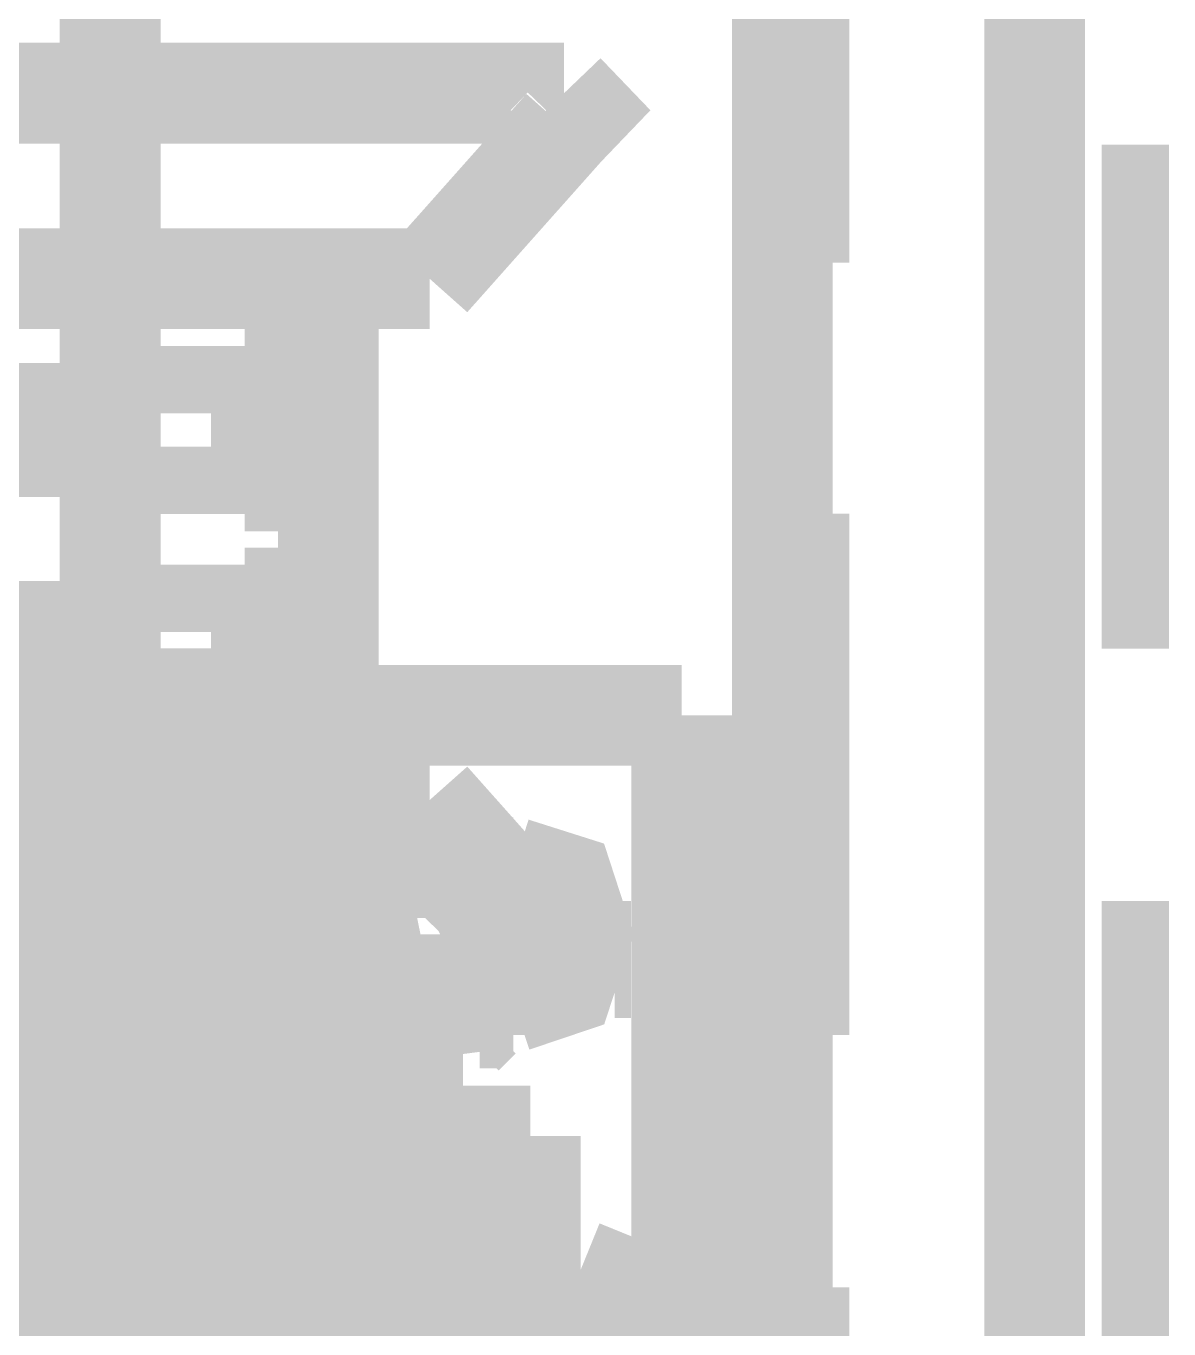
# Model space of a CAD drawing. Extents: x 0.1 to 11.6, y 0.3 to 16.2.
# Drawn here: x 8.3483 to 8.4617, y 12.6359 to 12.765 of the extents above; entities that cross this region are included whole.
import ezdxf

# ---------------------------------------------------------------- set-up
doc = ezdxf.new("R2010")
doc.units = 0
doc.header["$MEASUREMENT"] = 0

msp = doc.modelspace()

# ---------------------------------------------------------------- linework, layer by layer
at = {"color": 0}
for points, const_width in [([(8.42333, 12.0667), (8.42333, 12.8517)], 0.01), ([(8.44835, 12.8517), (8.44835, 12.0667)], 0.01), ([(8.35667, 12.695), (8.35667, 12.8333)], 0.01), ([(8.42665, 12.7917), (8.42665, 12.7416)], 0.00667), ([(8.33333, 12.7584), (8.40169, 12.7584)], 0.01), ([(8.35667, 12.7584), (8.35667, 12.6417)], 0.01), ([(8.40169, 12.755), (8.40332, 12.7567), (8.40169, 12.7584)], 0.01), ([(8.35667, 12.7283), (8.35667, 12.7584)], 0.00667), ([(8.35667, 12.73), (8.35667, 12.7584)], 0.00667), ([(8.38835, 12.74), (8.40169, 12.755)], 0.01), ([(8.45833, 12.7033), (8.45833, 12.7533)], 0.00667), ([(8.38835, 12.74), (8.28168, 12.74)], 0.01), ([(8.37999, 12.74), (8.37831, 12.7383)], 0.01), ([(8.37831, 12.7317), (8.37831, 12.7383)], 0.01), ([(8.37831, 12.7183), (8.37831, 12.72), (8.37831, 12.7217), (8.37831, 12.7233), (8.37831, 12.725), (8.37831, 12.7267), (8.37831, 12.7283), (8.37831, 12.73), (8.37831, 12.7317)], 0.01), ([(8.37001, 12.73), (8.37001, 12.7317)], 0.00667), ([(8.37001, 12.7317), (8.37169, 12.7317)], 0.00667), ([(8.37001, 12.7317), (8.37169, 12.7317)], 0.00667), ([(8.37001, 12.7317), (8.37001, 12.73)], 0.00667), ([(8.37831, 12.7317), (8.37001, 12.7317)], 0.00667), ([(8.35667, 12.7283), (8.35667, 12.73)], 0.00667), ([(8.35667, 12.73), (8.35835, 12.73)], 0.00667), ([(8.35667, 12.73), (8.35667, 12.7283)], 0.00667), ([(8.37001, 12.73), (8.35667, 12.73)], 0.00667), ([(8.37001, 12.7283), (8.37001, 12.73)], 0.00667), ([(8.37001, 12.73), (8.37169, 12.73)], 0.00667), ([(8.37001, 12.73), (8.37169, 12.73)], 0.00667), ([(8.37001, 12.73), (8.37001, 12.7283)], 0.00667), ([(8.37001, 12.7283), (8.37001, 12.73)], 0.00667), ([(8.37001, 12.73), (8.37169, 12.73)], 0.00667), ([(8.37001, 12.73), (8.37001, 12.7283)], 0.00667), ([(8.35667, 12.7283), (8.33501, 12.7283)], 0.00667), ([(8.35667, 12.7217), (8.35667, 12.7233), (8.35667, 12.725), (8.35667, 12.7267), (8.35667, 12.7283)], 0.00667), ([(8.35667, 12.7283), (8.35667, 12.7267), (8.35667, 12.725), (8.35667, 12.7233), (8.35667, 12.7217)], 0.00667), ([(8.35667, 12.7283), (8.35835, 12.7283)], 0.00667), ([(8.35667, 12.7283), (8.35835, 12.7283)], 0.00667), ([(8.35667, 12.7283), (8.35835, 12.7283)], 0.00667), ([(8.35667, 12.7283), (8.35667, 12.7267)], 0.00667), ([(8.37001, 12.7267), (8.37001, 12.7283)], 0.00667), ([(8.37001, 12.7283), (8.37169, 12.7283)], 0.00667), ([(8.37001, 12.7283), (8.37169, 12.7283)], 0.00667), ([(8.37001, 12.7283), (8.37001, 12.7267)], 0.00667), ([(8.37001, 12.7267), (8.37001, 12.7283)], 0.00667), ([(8.37001, 12.7283), (8.37169, 12.7283)], 0.00667), ([(8.37001, 12.7283), (8.37169, 12.7283)], 0.00667), ([(8.37001, 12.7283), (8.37169, 12.7283)], 0.00667), ([(8.37001, 12.7283), (8.37169, 12.7283)], 0.00667), ([(8.37001, 12.7283), (8.37001, 12.7267)], 0.00667), ([(8.35667, 12.7267), (8.35667, 12.725)], 0.00667), ([(8.37001, 12.725), (8.37001, 12.7267)], 0.00667), ([(8.37001, 12.7267), (8.37001, 12.725)], 0.00667), ([(8.37001, 12.725), (8.37001, 12.7267)], 0.00667), ([(8.37001, 12.7267), (8.37001, 12.725)], 0.00667), ([(8.35667, 12.725), (8.35667, 12.7233)], 0.00667), ([(8.37001, 12.7233), (8.37001, 12.725)], 0.00667), ([(8.37001, 12.725), (8.37001, 12.7233)], 0.00667), ([(8.37001, 12.7233), (8.37001, 12.725)], 0.00667), ([(8.37001, 12.725), (8.37001, 12.7233)], 0.00667), ([(8.35667, 12.7217), (8.35667, 12.7233)], 0.00667), ([(8.35667, 12.7233), (8.35667, 12.7217)], 0.00667), ([(8.37001, 12.7217), (8.37001, 12.7233)], 0.00667), ([(8.37001, 12.7233), (8.37001, 12.7217)], 0.00667), ([(8.37001, 12.7217), (8.37001, 12.7233)], 0.00667), ([(8.37001, 12.7233), (8.37169, 12.7233)], 0.00667), ([(8.37001, 12.7233), (8.37169, 12.7233)], 0.00667), ([(8.37001, 12.7233), (8.37001, 12.7217)], 0.00667), ([(8.33501, 12.7217), (8.35667, 12.7217)], 0.00667), ([(8.35667, 12.7217), (8.35835, 12.7217)], 0.00667), ([(8.35667, 12.7217), (8.35667, 12.72)], 0.00667), ([(8.35667, 12.7067), (8.35667, 12.7217)], 0.00667), ([(8.37001, 12.72), (8.37001, 12.7217)], 0.00667), ([(8.37001, 12.7217), (8.37169, 12.7217)], 0.00667), ([(8.37001, 12.7217), (8.37169, 12.7217)], 0.00667), ([(8.37001, 12.7217), (8.37001, 12.72)], 0.00667), ([(8.37001, 12.72), (8.37001, 12.7217)], 0.00667), ([(8.37001, 12.7217), (8.37169, 12.7217)], 0.00667), ([(8.37001, 12.7217), (8.37169, 12.7217)], 0.00667), ([(8.37001, 12.7217), (8.37001, 12.72)], 0.00667), ([(8.35667, 12.72), (8.35835, 12.72)], 0.00667), ([(8.35667, 12.72), (8.35835, 12.72)], 0.00667), ([(8.35667, 12.7083), (8.35667, 12.72)], 0.00667), ([(8.35667, 12.72), (8.37001, 12.72)], 0.00667), ([(8.37001, 12.7183), (8.37001, 12.72)], 0.00667), ([(8.37001, 12.72), (8.37169, 12.72)], 0.00667), ([(8.37001, 12.72), (8.37169, 12.72)], 0.00667), ([(8.37001, 12.72), (8.37001, 12.7183)], 0.00667), ([(8.37001, 12.72), (8.37169, 12.72)], 0.00667), ([(8.37001, 12.72), (8.37169, 12.72)], 0.00667), ([(8.37831, 12.71), (8.37831, 12.7183)], 0.01), ([(8.37001, 12.7183), (8.37169, 12.7183)], 0.00667), ([(8.37001, 12.7183), (8.37169, 12.7183)], 0.00667), ([(8.37001, 12.7183), (8.37831, 12.7183)], 0.00667), ([(8.42665, 12.7167), (8.42665, 12.665)], 0.00667), ([(8.37831, 12.6983), (8.37831, 12.7), (8.37831, 12.7017), (8.37831, 12.7033), (8.37831, 12.705), (8.37831, 12.7067), (8.37831, 12.7083), (8.37831, 12.71)], 0.01), ([(8.37001, 12.7083), (8.37001, 12.71)], 0.00667), ([(8.37001, 12.71), (8.37169, 12.71)], 0.00667), ([(8.37001, 12.71), (8.37169, 12.71)], 0.00667), ([(8.37001, 12.71), (8.37169, 12.71)], 0.00667), ([(8.37001, 12.71), (8.37169, 12.71)], 0.00667), ([(8.37001, 12.71), (8.37001, 12.7083)], 0.00667), ([(8.37831, 12.71), (8.37001, 12.71)], 0.00667), ([(8.35667, 12.7067), (8.35667, 12.7083)], 0.00667), ([(8.35667, 12.7083), (8.35835, 12.7083)], 0.00667), ([(8.35667, 12.7083), (8.35835, 12.7083)], 0.00667), ([(8.35667, 12.7083), (8.35835, 12.7083)], 0.00667), ([(8.35667, 12.7083), (8.35667, 12.7067)], 0.00667), ([(8.37001, 12.7083), (8.35667, 12.7083)], 0.00667), ([(8.37001, 12.7067), (8.37001, 12.7083)], 0.00667), ([(8.37001, 12.7083), (8.37169, 12.7083)], 0.00667), ([(8.37001, 12.7083), (8.37169, 12.7083)], 0.00667), ([(8.37001, 12.7083), (8.37001, 12.7067)], 0.00667), ([(8.37001, 12.7067), (8.37001, 12.7083)], 0.00667), ([(8.37001, 12.7083), (8.37169, 12.7083)], 0.00667), ([(8.37001, 12.7083), (8.37169, 12.7083)], 0.00667), ([(8.37001, 12.7083), (8.37169, 12.7083)], 0.00667), ([(8.37001, 12.7083), (8.37001, 12.7067)], 0.00667), ([(8.35667, 12.7067), (8.33501, 12.7067)], 0.00667), ([(8.35667, 12.7), (8.35667, 12.7017), (8.35667, 12.7033), (8.35667, 12.705), (8.35667, 12.7067)], 0.00667), ([(8.35667, 12.7067), (8.35667, 12.705), (8.35667, 12.7033), (8.35667, 12.7017), (8.35667, 12.7)], 0.00667), ([(8.35667, 12.7067), (8.35835, 12.7067)], 0.00667), ([(8.35667, 12.7067), (8.35667, 12.705)], 0.00667), ([(8.37001, 12.705), (8.37001, 12.7067)], 0.00667), ([(8.37001, 12.7067), (8.37001, 12.705)], 0.00667), ([(8.37001, 12.705), (8.37001, 12.7067)], 0.00667), ([(8.37001, 12.7067), (8.37169, 12.7067)], 0.00667), ([(8.37001, 12.7067), (8.37169, 12.7067)], 0.00667), ([(8.37001, 12.7067), (8.37001, 12.705)], 0.00667), ([(8.35667, 12.705), (8.35667, 12.7033)], 0.00667), ([(8.37001, 12.7033), (8.37001, 12.705)], 0.00667), ([(8.37001, 12.705), (8.37001, 12.7033)], 0.00667), ([(8.37001, 12.7033), (8.37001, 12.705)], 0.00667), ([(8.37001, 12.705), (8.37169, 12.705)], 0.00667), ([(8.37001, 12.705), (8.37169, 12.705)], 0.00667), ([(8.37001, 12.705), (8.37001, 12.7033)], 0.00667), ([(8.35667, 12.7033), (8.35835, 12.7033)], 0.00667), ([(8.35667, 12.7033), (8.35667, 12.7017)], 0.00667), ([(8.37001, 12.7017), (8.37001, 12.7033)], 0.00667), ([(8.37001, 12.7033), (8.37169, 12.7033)], 0.00667), ([(8.37001, 12.7033), (8.37169, 12.7033)], 0.00667), ([(8.37001, 12.7033), (8.37001, 12.7017)], 0.00667), ([(8.37001, 12.7017), (8.37001, 12.7033)], 0.00667), ([(8.37001, 12.7033), (8.37001, 12.7017)], 0.00667), ([(8.35667, 12.7), (8.35667, 12.7017)], 0.00667), ([(8.35667, 12.7017), (8.35667, 12.7)], 0.00667), ([(8.37001, 12.7), (8.37001, 12.7017)], 0.00667), ([(8.37001, 12.7017), (8.37001, 12.7)], 0.00667), ([(8.37001, 12.7), (8.37001, 12.7017)], 0.00667), ([(8.37001, 12.7017), (8.37169, 12.7017)], 0.00667), ([(8.37001, 12.7017), (8.37169, 12.7017)], 0.00667), ([(8.37001, 12.7017), (8.37001, 12.7)], 0.00667), ([(8.33501, 12.7), (8.35667, 12.7)], 0.00667), ([(8.35667, 12.7), (8.35835, 12.7)], 0.00667), ([(8.35667, 12.7), (8.35835, 12.7)], 0.00667), ([(8.35667, 12.7), (8.35835, 12.7)], 0.00667), ([(8.35667, 12.67), (8.35667, 12.7)], 0.00667), ([(8.35667, 12.67), (8.35667, 12.7)], 0.00667), ([(8.35667, 12.7), (8.37001, 12.7)], 0.00667), ([(8.37001, 12.6983), (8.37001, 12.7)], 0.00667), ([(8.37001, 12.7), (8.37169, 12.7)], 0.00667), ([(8.37001, 12.7), (8.37169, 12.7)], 0.00667), ([(8.37001, 12.7), (8.37001, 12.6983)], 0.00667), ([(8.37001, 12.7), (8.37169, 12.7)], 0.00667), ([(8.37001, 12.7), (8.37169, 12.7)], 0.00667), ([(8.37001, 12.7), (8.37169, 12.7)], 0.00667), ([(8.37001, 12.7), (8.37169, 12.7)], 0.00667), ([(8.37831, 12.69), (8.37831, 12.6983)], 0.01), ([(8.41336, 12.6967), (8.35667, 12.6967)], 0.01), ([(8.37001, 12.6983), (8.37169, 12.6983)], 0.00667), ([(8.37001, 12.6983), (8.37169, 12.6983)], 0.00667), ([(8.37001, 12.6983), (8.37169, 12.6983)], 0.00667), ([(8.37001, 12.6983), (8.37169, 12.6983)], 0.00667), ([(8.37001, 12.6983), (8.37831, 12.6983)], 0.00667), ([(8.41336, 12.6317), (8.41336, 12.6967)], 0.01), ([(8.35667, 12.6967), (8.31332, 12.6967)], 0.00667), ([(8.33501, 12.695), (8.36165, 12.695)], 0.01), ([(8.36333, 12.695), (8.36165, 12.695)], 0.01), ([(8.36333, 12.6917), (8.36333, 12.695)], 0.01), ([(8.35835, 12.695), (8.35667, 12.695)], 0.00667), ([(8.35667, 12.6517), (8.35667, 12.695)], 0.00667), ([(8.35667, 12.6417), (8.35667, 12.695)], 0.00667), ([(8.36165, 12.6867), (8.36165, 12.6883), (8.36165, 12.69), (8.36165, 12.6917), (8.36333, 12.6917)], 0.01), ([(8.36333, 12.6917), (8.36501, 12.6917)], 0.01), ([(8.36333, 12.6867), (8.36333, 12.6917)], 0.01), ([(8.36333, 12.6917), (8.36165, 12.6917), (8.36165, 12.69), (8.36165, 12.6883), (8.36165, 12.6867)], 0.00667), ([(8.36333, 12.6917), (8.36333, 12.6867)], 0.00667), ([(8.36333, 12.6917), (8.36501, 12.6917)], 0.00667), ([(8.37831, 12.69), (8.37999, 12.6883)], 0.01), ([(8.38835, 12.6883), (8.28168, 12.6883)], 0.01), ([(8.36165, 12.6867), (8.36333, 12.6883), (8.36333, 12.69)], 0.00667), ([(8.36165, 12.69), (8.36333, 12.69)], 0.00667), ([(8.36165, 12.6867), (8.36165, 12.6883), (8.36165, 12.69)], 0.00667), ([(8.36333, 12.69), (8.36333, 12.6867)], 0.00667), ([(8.36333, 12.69), (8.36501, 12.69)], 0.00667), ([(8.36333, 12.6867), (8.36333, 12.69)], 0.00667), ([(8.36333, 12.685), (8.36333, 12.69)], 0.00667), ([(8.40169, 12.6733), (8.38835, 12.6883)], 0.01), ([(8.36333, 12.6833), (8.36165, 12.6833), (8.36165, 12.685), (8.36165, 12.6867)], 0.01), ([(8.36333, 12.6833), (8.36333, 12.6867)], 0.01), ([(8.36165, 12.6867), (8.36165, 12.685), (8.36165, 12.6833), (8.36333, 12.6833)], 0.00667), ([(8.36333, 12.685), (8.36333, 12.6867), (8.36165, 12.6867)], 0.00667), ([(8.36165, 12.685), (8.36165, 12.6867)], 0.00667), ([(8.36333, 12.6867), (8.36165, 12.6867)], 0.00667), ([(8.36165, 12.6867), (8.36333, 12.6867)], 0.00667), ([(8.36333, 12.6867), (8.36333, 12.6833)], 0.00667), ([(8.36333, 12.6867), (8.36333, 12.685)], 0.00667), ([(8.36333, 12.685), (8.36333, 12.6867)], 0.00667), ([(8.36333, 12.685), (8.36165, 12.685)], 0.00667), ([(8.36333, 12.68), (8.36333, 12.6833)], 0.01), ([(8.36333, 12.6833), (8.36501, 12.6833)], 0.01), ([(8.36333, 12.685), (8.36501, 12.685)], 0.00667), ([(8.36333, 12.6833), (8.36501, 12.6833)], 0.00667), ([(8.37831, 12.6816), (8.37668, 12.6816), (8.37332, 12.68)], 0.01), ([(8.39665, 12.6816), (8.37831, 12.6816)], 0.01), ([(8.39333, 12.67), (8.39501, 12.675), (8.39333, 12.6783), (8.38997, 12.6816), (8.38499, 12.6816), (8.38167, 12.6783)], 0.01), ([(8.39665, 12.6683), (8.40169, 12.67), (8.40332, 12.675), (8.40169, 12.68), (8.39665, 12.6816)], 0.01), ([(8.37999, 12.68), (8.28999, 12.68)], 0.01), ([(8.38167, 12.6783), (8.38167, 12.68), (8.37999, 12.68)], 0.01), ([(8.33501, 12.68), (8.36333, 12.68)], 0.00667), ([(8.36333, 12.6783), (8.36333, 12.68)], 0.00667), ([(8.36333, 12.68), (8.36501, 12.68)], 0.00667), ([(8.37332, 12.68), (8.37169, 12.675), (8.37332, 12.67), (8.37831, 12.6683)], 0.00667), ([(8.37668, 12.6767), (8.37668, 12.68)], 0.00667), ([(8.38336, 12.67), (8.38167, 12.6783)], 0.01), ([(8.33501, 12.6783), (8.36501, 12.6783)], 0.00667), ([(8.36833, 12.6767), (8.36501, 12.6783)], 0.00667), ([(8.38167, 12.6783), (8.37999, 12.6733), (8.38336, 12.67), (8.38835, 12.6683)], 0.00667), ([(8.45833, 12.6283), (8.45833, 12.6783)], 0.00667), ([(8.33501, 12.6767), (8.37001, 12.6767)], 0.00667), ([(8.33501, 12.6767), (8.37001, 12.6767)], 0.00667), ([(8.33501, 12.6767), (8.36501, 12.6767)], 0.00667), ([(8.37668, 12.6767), (8.34831, 12.6767)], 0.00667), ([(8.36333, 12.675), (8.36333, 12.6767)], 0.00667), ([(8.36333, 12.6733), (8.36333, 12.6767)], 0.00667), ([(8.36833, 12.6767), (8.36501, 12.6767)], 0.00667), ([(8.36833, 12.6733), (8.36664, 12.6767)], 0.00667), ([(8.37001, 12.6767), (8.37169, 12.6767)], 0.00667), ([(8.37169, 12.6733), (8.37169, 12.6767)], 0.00667), ([(8.375, 12.6667), (8.37332, 12.6767)], 0.00667), ([(8.37332, 12.6767), (8.375, 12.6767)], 0.00667), ([(8.37668, 12.675), (8.37668, 12.6767)], 0.00667), ([(8.33501, 12.675), (8.37001, 12.675)], 0.00667), ([(8.33501, 12.675), (8.37001, 12.675)], 0.00667), ([(8.33501, 12.675), (8.36664, 12.675)], 0.00667), ([(8.33501, 12.675), (8.36664, 12.675)], 0.00667), ([(8.33501, 12.675), (8.36664, 12.675)], 0.00667), ([(8.37668, 12.675), (8.34831, 12.675)], 0.00667), ([(8.35167, 12.675), (8.35167, 12.6667)], 0.00667), ([(8.35167, 12.6667), (8.35167, 12.675)], 0.00667), ([(8.35335, 12.6667), (8.35335, 12.675)], 0.00667), ([(8.35335, 12.6667), (8.35335, 12.675)], 0.00667), ([(8.36333, 12.6733), (8.36333, 12.675)], 0.00667), ([(8.36501, 12.6733), (8.36501, 12.675)], 0.00667), ([(8.36833, 12.6733), (8.36664, 12.675)], 0.00667), ([(8.36833, 12.6733), (8.36664, 12.675)], 0.00667), ([(8.36833, 12.6733), (8.36664, 12.675)], 0.00667), ([(8.37169, 12.6733), (8.37001, 12.675)], 0.00667), ([(8.37001, 12.6733), (8.37001, 12.675)], 0.00667), ([(8.37001, 12.675), (8.37169, 12.675)], 0.00667), ([(8.375, 12.6683), (8.37332, 12.675)], 0.00667), ([(8.40169, 12.67), (8.40169, 12.6717), (8.40332, 12.6717), (8.40332, 12.6733), (8.40169, 12.6733)], 0.01), ([(8.37169, 12.6733), (8.33501, 12.6733)], 0.00667), ([(8.33501, 12.6733), (8.37169, 12.6733)], 0.00667), ([(8.33501, 12.6733), (8.37169, 12.6733)], 0.00667), ([(8.37169, 12.6733), (8.33501, 12.6733)], 0.00667), ([(8.33501, 12.6733), (8.36833, 12.6733)], 0.00667), ([(8.33501, 12.6733), (8.36833, 12.6733)], 0.00667), ([(8.33501, 12.6733), (8.36333, 12.6733)], 0.00667), ([(8.33501, 12.6733), (8.36333, 12.6733)], 0.00667), ([(8.33501, 12.6733), (8.36333, 12.6733)], 0.00667), ([(8.36333, 12.6733), (8.36501, 12.6733)], 0.00667), ([(8.36333, 12.6733), (8.36501, 12.6733)], 0.00667), ([(8.36333, 12.6717), (8.36333, 12.6733)], 0.00667), ([(8.36833, 12.6733), (8.37001, 12.6733)], 0.00667), ([(8.37001, 12.6733), (8.37169, 12.6733)], 0.00667), ([(8.37001, 12.6733), (8.37169, 12.6733)], 0.00667), ([(8.37001, 12.67), (8.37001, 12.6733)], 0.00667), ([(8.37169, 12.6733), (8.37332, 12.6733)], 0.00667), ([(8.37169, 12.6733), (8.37332, 12.6733)], 0.00667), ([(8.37169, 12.6733), (8.37332, 12.6733)], 0.00667), ([(8.38997, 12.6717), (8.38835, 12.67)], 0.01), ([(8.38997, 12.6717), (8.39165, 12.6717)], 0.01), ([(8.39333, 12.67), (8.38997, 12.6717)], 0.01), ([(8.38997, 12.6683), (8.38997, 12.6717)], 0.01), ([(8.38997, 12.6683), (8.38997, 12.6717)], 0.01), ([(8.40169, 12.67), (8.27001, 12.67)], 0.01), ([(8.33501, 12.6717), (8.36333, 12.6717)], 0.00667), ([(8.345, 12.6617), (8.34831, 12.6634), (8.34999, 12.6667), (8.34831, 12.67), (8.345, 12.6717)], 0.00667), ([(8.345, 12.6617), (8.34999, 12.6634), (8.34999, 12.6667), (8.34999, 12.67), (8.345, 12.6717)], 0.00667), ([(8.36003, 12.6717), (8.35835, 12.6717), (8.35667, 12.6717), (8.35499, 12.67), (8.35499, 12.6683), (8.35335, 12.6683), (8.35335, 12.6667), (8.35335, 12.665), (8.35499, 12.665), (8.35499, 12.6634), (8.35667, 12.6634), (8.35667, 12.6617), (8.35835, 12.6617), (8.36003, 12.6617)], 0.00667), ([(8.36003, 12.6717), (8.35835, 12.6717), (8.35667, 12.6717), (8.35667, 12.67), (8.35499, 12.67), (8.35499, 12.6683), (8.35499, 12.6667), (8.35499, 12.665), (8.35499, 12.6634), (8.35667, 12.6634), (8.35667, 12.6617), (8.35835, 12.6617), (8.36003, 12.6617)], 0.00667), ([(8.35667, 12.3184), (8.35667, 12.67)], 0.01), ([(8.36501, 12.6717), (8.36333, 12.6717), (8.36165, 12.6717), (8.36165, 12.67), (8.36003, 12.6683), (8.36003, 12.6667), (8.36003, 12.665), (8.36165, 12.6634), (8.36165, 12.6617), (8.36333, 12.6617), (8.36501, 12.6617)], 0.00667), ([(8.36003, 12.6617), (8.36333, 12.6634), (8.36501, 12.6667), (8.36333, 12.67), (8.36003, 12.6717)], 0.00667), ([(8.36003, 12.6617), (8.36501, 12.6634), (8.36664, 12.6667), (8.36501, 12.67), (8.36003, 12.6717)], 0.00667), ([(8.36333, 12.6717), (8.36003, 12.6683), (8.36003, 12.665), (8.36333, 12.6617)], 0.00667), ([(8.36664, 12.6617), (8.37001, 12.6634), (8.37169, 12.6667), (8.37001, 12.67), (8.36664, 12.6717)], 0.00667), ([(8.38336, 12.67), (8.38499, 12.67)], 0.01), ([(8.38499, 12.67), (8.38336, 12.67)], 0.01), ([(8.38499, 12.6667), (8.38336, 12.67)], 0.01), ([(8.38499, 12.665), (8.38499, 12.6667), (8.38499, 12.6683), (8.38336, 12.6683), (8.38336, 12.67)], 0.01), ([(8.38499, 12.6667), (8.38499, 12.6683), (8.38499, 12.67)], 0.01), ([(8.38667, 12.67), (8.38499, 12.67)], 0.01), ([(8.38667, 12.67), (8.38835, 12.67)], 0.01), ([(8.38835, 12.67), (8.38667, 12.67)], 0.01), ([(8.38667, 12.67), (8.38667, 12.6683)], 0.01), ([(8.38667, 12.6683), (8.38667, 12.67)], 0.01), ([(8.38667, 12.67), (8.38835, 12.67)], 0.01), ([(8.38835, 12.6683), (8.38835, 12.67)], 0.01), ([(8.38997, 12.6717), (8.38997, 12.6683)], 0.00667), ([(8.38997, 12.6717), (8.38997, 12.6683)], 0.00667), ([(8.39333, 12.67), (8.39501, 12.67)], 0.01), ([(8.39333, 12.6683), (8.39333, 12.67)], 0.01), ([(8.39333, 12.6683), (8.39333, 12.67)], 0.01), ([(8.39333, 12.6683), (8.39333, 12.67)], 0.01), ([(8.37001, 12.6634), (8.37169, 12.6667), (8.37001, 12.67)], 0.00667), ([(8.37001, 12.67), (8.37169, 12.67)], 0.00667), ([(8.38336, 12.67), (8.375, 12.6683)], 0.00667), ([(8.38336, 12.67), (8.37999, 12.6683)], 0.00667), ([(8.39165, 12.67), (8.37999, 12.6683)], 0.00667), ([(8.38667, 12.6683), (8.38499, 12.6667)], 0.01), ([(8.38336, 12.67), (8.38499, 12.6667)], 0.00667), ([(8.38336, 12.67), (8.38499, 12.67)], 0.00667), ([(8.38336, 12.67), (8.38336, 12.6683), (8.38499, 12.6683), (8.38499, 12.6667), (8.38499, 12.665)], 0.00667), ([(8.38336, 12.67), (8.38499, 12.67)], 0.00667), ([(8.38499, 12.67), (8.38499, 12.6683)], 0.00667), ([(8.38667, 12.67), (8.38499, 12.67)], 0.00667), ([(8.38667, 12.6683), (8.38667, 12.6667), (8.38667, 12.665)], 0.01), ([(8.38835, 12.665), (8.38667, 12.6683)], 0.01), ([(8.38667, 12.67), (8.38667, 12.6683)], 0.00667), ([(8.38667, 12.67), (8.38835, 12.67)], 0.00667), ([(8.38667, 12.6683), (8.38667, 12.67)], 0.00667), ([(8.38835, 12.665), (8.38835, 12.6683)], 0.01), ([(8.38997, 12.665), (8.38997, 12.6683)], 0.01), ([(8.39165, 12.665), (8.38997, 12.6683)], 0.01), ([(8.38835, 12.67), (8.38835, 12.6683)], 0.00667), ([(8.38835, 12.6683), (8.39165, 12.6683), (8.39333, 12.67)], 0.00667), ([(8.39333, 12.67), (8.39165, 12.67)], 0.00667), ([(8.39165, 12.67), (8.39333, 12.67)], 0.00667), ([(8.39165, 12.67), (8.39333, 12.67)], 0.00667), ([(8.39333, 12.67), (8.39165, 12.67), (8.39165, 12.6683)], 0.00667), ([(8.39333, 12.67), (8.39165, 12.67)], 0.00667), ([(8.39333, 12.6667), (8.39333, 12.6683)], 0.01), ([(8.39333, 12.6667), (8.39333, 12.6683)], 0.01), ([(8.39333, 12.6683), (8.39501, 12.6683)], 0.01), ([(8.39333, 12.6683), (8.39665, 12.6683)], 0.01), ([(8.39333, 12.67), (8.39501, 12.67)], 0.00667), ([(8.39333, 12.67), (8.39501, 12.67)], 0.00667), ([(8.39333, 12.67), (8.39501, 12.67)], 0.00667), ([(8.39333, 12.67), (8.39501, 12.67)], 0.00667), ([(8.39333, 12.67), (8.39333, 12.6683)], 0.00667), ([(8.39333, 12.67), (8.39501, 12.67)], 0.00667), ([(8.39333, 12.67), (8.39501, 12.67)], 0.00667), ([(8.39333, 12.67), (8.39501, 12.67)], 0.00667), ([(8.39333, 12.67), (8.39501, 12.67)], 0.00667), ([(8.39333, 12.67), (8.39333, 12.6683)], 0.00667), ([(8.39333, 12.6683), (8.39333, 12.67)], 0.00667), ([(8.39333, 12.67), (8.39501, 12.67)], 0.00667), ([(8.39333, 12.67), (8.39333, 12.6683)], 0.00667), ([(8.39333, 12.6683), (8.39333, 12.67)], 0.00667), ([(8.39333, 12.67), (8.39333, 12.6683)], 0.00667), ([(8.39333, 12.6683), (8.39333, 12.67)], 0.00667), ([(8.39333, 12.67), (8.39501, 12.67)], 0.00667), ([(8.39333, 12.67), (8.39333, 12.6683)], 0.00667), ([(8.39333, 12.6683), (8.39333, 12.67)], 0.00667), ([(8.39333, 12.67), (8.39501, 12.67)], 0.00667), ([(8.39333, 12.67), (8.39501, 12.67)], 0.00667), ([(8.39333, 12.67), (8.39501, 12.67)], 0.00667), ([(8.39333, 12.67), (8.39501, 12.67)], 0.00667), ([(8.39333, 12.67), (8.39333, 12.6683)], 0.00667), ([(8.39333, 12.67), (8.39501, 12.67)], 0.00667), ([(8.375, 12.6667), (8.375, 12.6683), (8.375, 12.6667), (8.375, 12.665), (8.375, 12.6634)], 0.00667), ([(8.37831, 12.6683), (8.39333, 12.6683)], 0.00667), ([(8.37999, 12.6667), (8.37999, 12.6683)], 0.00667), ([(8.37999, 12.6683), (8.38167, 12.6683)], 0.00667), ([(8.37999, 12.6683), (8.38167, 12.6683)], 0.00667), ([(8.37999, 12.6683), (8.38167, 12.6683)], 0.00667), ([(8.37999, 12.6683), (8.38167, 12.6683)], 0.00667), ([(8.37999, 12.6683), (8.38167, 12.6683)], 0.00667), ([(8.37999, 12.6683), (8.37999, 12.6667)], 0.00667), ([(8.37999, 12.6667), (8.37999, 12.6683)], 0.00667), ([(8.37999, 12.6683), (8.38167, 12.6683)], 0.00667), ([(8.37999, 12.6683), (8.38167, 12.6683)], 0.00667), ([(8.37999, 12.6683), (8.38167, 12.6683)], 0.00667), ([(8.37999, 12.6683), (8.38167, 12.6683)], 0.00667), ([(8.37999, 12.6683), (8.37999, 12.6667)], 0.00667), ([(8.37999, 12.6683), (8.38167, 12.6683)], 0.00667), ([(8.37999, 12.6683), (8.37999, 12.6667)], 0.00667), ([(8.38499, 12.665), (8.38499, 12.6667)], 0.01), ([(8.38499, 12.665), (8.38499, 12.6667)], 0.01), ([(8.38499, 12.6683), (8.38499, 12.6667)], 0.00667), ([(8.38667, 12.6683), (8.38499, 12.6667)], 0.00667), ([(8.38667, 12.6683), (8.38835, 12.6683)], 0.00667), ([(8.38667, 12.665), (8.38667, 12.6667), (8.38667, 12.6683)], 0.00667), ([(8.38667, 12.6683), (8.38667, 12.6667)], 0.00667), ([(8.38835, 12.6683), (8.38835, 12.665)], 0.00667), ([(8.38997, 12.6683), (8.38997, 12.665)], 0.00667), ([(8.38997, 12.6683), (8.39165, 12.665)], 0.00667), ([(8.39165, 12.665), (8.39333, 12.6667)], 0.01), ([(8.39333, 12.6683), (8.39165, 12.6683)], 0.00667), ([(8.39333, 12.6667), (8.39501, 12.6667)], 0.01), ([(8.39333, 12.6683), (8.39333, 12.6667)], 0.00667), ([(8.39333, 12.6683), (8.39501, 12.6683)], 0.00667), ([(8.39333, 12.6683), (8.39333, 12.6667)], 0.00667), ([(8.39333, 12.6683), (8.39501, 12.6683)], 0.00667), ([(8.39333, 12.6683), (8.39501, 12.6683)], 0.00667), ([(8.39333, 12.6683), (8.39501, 12.6683)], 0.00667), ([(8.39333, 12.6683), (8.39501, 12.6683)], 0.00667), ([(8.39333, 12.6683), (8.39333, 12.6667)], 0.00667), ([(8.39333, 12.6667), (8.39333, 12.6683)], 0.00667), ([(8.39333, 12.6683), (8.39501, 12.6683)], 0.00667), ([(8.39333, 12.6683), (8.39501, 12.6683)], 0.00667), ([(8.39333, 12.6683), (8.39501, 12.6683)], 0.00667), ([(8.39333, 12.6683), (8.39501, 12.6683)], 0.00667), ([(8.39333, 12.6683), (8.39501, 12.6683)], 0.00667), ([(8.39333, 12.6683), (8.39501, 12.6683)], 0.00667), ([(8.39333, 12.6683), (8.39501, 12.6683)], 0.00667), ([(8.39333, 12.6683), (8.39501, 12.6683)], 0.00667), ([(8.39333, 12.6683), (8.39501, 12.6683)], 0.00667), ([(8.39333, 12.6683), (8.39501, 12.6683)], 0.00667), ([(8.39333, 12.6683), (8.39501, 12.6683)], 0.00667), ([(8.39333, 12.6683), (8.39501, 12.6683)], 0.00667), ([(8.39333, 12.6683), (8.39501, 12.6683)], 0.00667), ([(8.39333, 12.6683), (8.39501, 12.6683)], 0.00667), ([(8.39333, 12.6683), (8.39501, 12.6683)], 0.00667), ([(8.39333, 12.6683), (8.39501, 12.6683)], 0.00667), ([(8.39333, 12.6683), (8.39501, 12.6683)], 0.00667), ([(8.39333, 12.6667), (8.39333, 12.6683)], 0.00667), ([(8.39333, 12.6683), (8.39501, 12.6683)], 0.00667), ([(8.35167, 12.6667), (8.35167, 12.665)], 0.00667), ([(8.35167, 12.665), (8.35167, 12.6667)], 0.00667), ([(8.35335, 12.665), (8.35335, 12.6667)], 0.00667), ([(8.35335, 12.665), (8.35335, 12.6667)], 0.00667), ([(8.375, 12.6634), (8.375, 12.665), (8.375, 12.6667)], 0.00667), ([(8.375, 12.6667), (8.37668, 12.6667)], 0.00667), ([(8.375, 12.6634), (8.375, 12.6667)], 0.00667), ([(8.37999, 12.6667), (8.38167, 12.6667)], 0.00667), ([(8.37999, 12.6667), (8.38167, 12.6667)], 0.00667), ([(8.37999, 12.6667), (8.37999, 12.665)], 0.00667), ([(8.37999, 12.665), (8.37999, 12.6667)], 0.00667), ([(8.37999, 12.6667), (8.38167, 12.6667)], 0.00667), ([(8.37999, 12.6667), (8.38167, 12.6667)], 0.00667), ([(8.37999, 12.6667), (8.37999, 12.665)], 0.00667), ([(8.37999, 12.665), (8.37999, 12.6667)], 0.00667), ([(8.37999, 12.6667), (8.38167, 12.6667)], 0.00667), ([(8.37999, 12.6667), (8.37999, 12.665)], 0.00667), ([(8.37999, 12.665), (8.37999, 12.6667)], 0.00667), ([(8.37999, 12.6667), (8.38167, 12.6667)], 0.00667), ([(8.37999, 12.6667), (8.38167, 12.6667)], 0.00667), ([(8.37999, 12.6667), (8.38167, 12.6667)], 0.00667), ([(8.37999, 12.6667), (8.38167, 12.6667)], 0.00667), ([(8.37999, 12.6667), (8.38167, 12.6667)], 0.00667), ([(8.37999, 12.6667), (8.38167, 12.6667)], 0.00667), ([(8.37999, 12.6667), (8.38167, 12.6667)], 0.00667), ([(8.37999, 12.6667), (8.38167, 12.6667)], 0.00667), ([(8.37999, 12.6667), (8.38167, 12.6667)], 0.00667), ([(8.37999, 12.6667), (8.38167, 12.6667)], 0.00667), ([(8.37999, 12.6667), (8.38167, 12.6667)], 0.00667), ([(8.37999, 12.6667), (8.38167, 12.6667)], 0.00667), ([(8.37999, 12.6667), (8.38167, 12.6667)], 0.00667), ([(8.37999, 12.6667), (8.38167, 12.6667)], 0.00667), ([(8.37999, 12.6667), (8.38167, 12.6667)], 0.00667), ([(8.37999, 12.6667), (8.38167, 12.6667)], 0.00667), ([(8.37999, 12.6667), (8.38167, 12.6667)], 0.00667), ([(8.37999, 12.6667), (8.38167, 12.6667)], 0.00667), ([(8.37999, 12.6667), (8.37999, 12.665)], 0.00667), ([(8.37999, 12.665), (8.37999, 12.6667)], 0.00667), ([(8.37999, 12.6667), (8.38167, 12.6667)], 0.00667), ([(8.37999, 12.665), (8.39333, 12.6667)], 0.00667), ([(8.37999, 12.6667), (8.38167, 12.6667)], 0.00667), ([(8.38667, 12.655), (8.38499, 12.665)], 0.01), ([(8.38499, 12.665), (8.38499, 12.6634)], 0.01), ([(8.38499, 12.6634), (8.38499, 12.665)], 0.01), ([(8.38499, 12.665), (8.38667, 12.665)], 0.01), ([(8.38667, 12.665), (8.38499, 12.665)], 0.01), ([(8.38499, 12.6667), (8.38667, 12.6667)], 0.00667), ([(8.38499, 12.6667), (8.38667, 12.6667)], 0.00667), ([(8.38499, 12.6667), (8.38499, 12.665)], 0.00667), ([(8.38499, 12.6667), (8.38499, 12.665)], 0.00667), ([(8.38667, 12.665), (8.38835, 12.665)], 0.01), ([(8.38667, 12.6667), (8.38835, 12.6667)], 0.00667), ([(8.38667, 12.6667), (8.38835, 12.665)], 0.00667), ([(8.38835, 12.665), (8.38997, 12.665)], 0.01), ([(8.38835, 12.665), (8.38997, 12.665)], 0.01), ([(8.38997, 12.665), (8.39165, 12.665)], 0.01), ([(8.39333, 12.6667), (8.39501, 12.6667)], 0.00667), ([(8.39333, 12.6667), (8.39501, 12.6667)], 0.00667), ([(8.39333, 12.6667), (8.39501, 12.6667)], 0.00667), ([(8.39333, 12.6667), (8.39501, 12.6667)], 0.00667), ([(8.39333, 12.6667), (8.39501, 12.6667)], 0.00667), ([(8.31836, 12.665), (8.35335, 12.665)], 0.00667), ([(8.375, 12.6617), (8.38499, 12.665)], 0.00667), ([(8.37999, 12.665), (8.38167, 12.665)], 0.00667), ([(8.37999, 12.665), (8.38167, 12.6634)], 0.00667), ([(8.38167, 12.6634), (8.37999, 12.665)], 0.00667), ([(8.37999, 12.665), (8.38167, 12.665)], 0.00667), ([(8.37999, 12.665), (8.38167, 12.665)], 0.00667), ([(8.37999, 12.665), (8.38167, 12.665)], 0.00667), ([(8.37999, 12.665), (8.38167, 12.665)], 0.00667), ([(8.37999, 12.665), (8.38167, 12.665)], 0.00667), ([(8.37999, 12.665), (8.38167, 12.665)], 0.00667), ([(8.37999, 12.665), (8.38167, 12.665)], 0.00667), ([(8.37999, 12.665), (8.38167, 12.665)], 0.00667), ([(8.37999, 12.665), (8.38167, 12.665)], 0.00667), ([(8.37999, 12.665), (8.38167, 12.665)], 0.00667), ([(8.37999, 12.665), (8.38167, 12.665)], 0.00667), ([(8.37999, 12.665), (8.38167, 12.665)], 0.00667), ([(8.37999, 12.665), (8.38167, 12.665)], 0.00667), ([(8.37999, 12.665), (8.38167, 12.665)], 0.00667), ([(8.37999, 12.665), (8.38167, 12.665)], 0.00667), ([(8.37999, 12.665), (8.38167, 12.6634)], 0.00667), ([(8.37999, 12.665), (8.38167, 12.665)], 0.00667), ([(8.37999, 12.665), (8.38167, 12.665)], 0.00667), ([(8.38167, 12.6634), (8.38499, 12.665)], 0.00667), ([(8.38499, 12.665), (8.38667, 12.665)], 0.00667), ([(8.38499, 12.665), (8.38667, 12.665)], 0.00667), ([(8.38499, 12.665), (8.38667, 12.665)], 0.00667), ([(8.38499, 12.665), (8.38667, 12.665)], 0.00667), ([(8.38499, 12.665), (8.38667, 12.665)], 0.00667), ([(8.38499, 12.665), (8.38667, 12.665)], 0.00667), ([(8.38667, 12.665), (8.38499, 12.665)], 0.00667), ([(8.38499, 12.665), (8.38667, 12.665)], 0.00667), ([(8.38499, 12.665), (8.38499, 12.6634)], 0.00667), ([(8.38499, 12.665), (8.38667, 12.665)], 0.00667), ([(8.35335, 12.6634), (8.36333, 12.6634), (8.37169, 12.6634), (8.375, 12.6634)], 0.00667), ([(8.37001, 12.6634), (8.37001, 12.6617)], 0.00667), ([(8.37001, 12.6634), (8.37169, 12.6634)], 0.00667), ([(8.375, 12.6617), (8.375, 12.6634)], 0.00667), ([(8.375, 12.6634), (8.375, 12.6617)], 0.00667), ([(8.375, 12.6634), (8.375, 12.6617)], 0.00667), ([(8.375, 12.6634), (8.37668, 12.6634)], 0.00667), ([(8.375, 12.6617), (8.375, 12.6634)], 0.00667), ([(8.37668, 12.6617), (8.375, 12.6634)], 0.00667), ([(8.38167, 12.6634), (8.38336, 12.6634)], 0.00667), ([(8.38167, 12.6634), (8.38336, 12.6634)], 0.00667), ([(8.38167, 12.6634), (8.38336, 12.6634)], 0.00667), ([(8.38499, 12.6634), (8.38667, 12.6634)], 0.00667), ([(8.36333, 12.66), (8.36333, 12.6617)], 0.00667), ([(8.37001, 12.6617), (8.37169, 12.6617)], 0.00667), ([(8.37001, 12.66), (8.37001, 12.6617)], 0.00667), ([(8.37001, 12.6617), (8.375, 12.6617)], 0.00667), ([(8.37332, 12.6567), (8.375, 12.6617)], 0.00667), ([(8.375, 12.6617), (8.37668, 12.6617)], 0.00667), ([(8.375, 12.6617), (8.37668, 12.6617)], 0.00667), ([(8.37668, 12.6583), (8.37831, 12.6583), (8.37831, 12.66), (8.37668, 12.6617)], 0.00667), ([(8.33501, 12.66), (8.37169, 12.66)], 0.00667), ([(8.33501, 12.66), (8.37169, 12.66)], 0.00667), ([(8.33501, 12.66), (8.37169, 12.66)], 0.00667), ([(8.33501, 12.66), (8.37169, 12.66)], 0.00667), ([(8.33501, 12.66), (8.37001, 12.66)], 0.00667), ([(8.33501, 12.66), (8.36833, 12.66)], 0.00667), ([(8.33501, 12.66), (8.36833, 12.66)], 0.00667), ([(8.33501, 12.66), (8.36333, 12.66)], 0.00667), ([(8.33501, 12.66), (8.36333, 12.66)], 0.00667), ([(8.33501, 12.66), (8.36333, 12.66)], 0.00667), ([(8.36333, 12.66), (8.36501, 12.66)], 0.00667), ([(8.36333, 12.6583), (8.36333, 12.66)], 0.00667), ([(8.36333, 12.66), (8.36501, 12.66)], 0.00667), ([(8.36333, 12.6567), (8.36333, 12.66)], 0.00667), ([(8.36501, 12.6583), (8.36501, 12.66)], 0.00667), ([(8.36664, 12.6567), (8.36833, 12.66)], 0.00667), ([(8.36664, 12.6583), (8.36833, 12.66)], 0.00667), ([(8.36664, 12.6583), (8.36833, 12.66)], 0.00667), ([(8.36664, 12.6583), (8.36833, 12.66)], 0.00667), ([(8.36833, 12.66), (8.37001, 12.66)], 0.00667), ([(8.37001, 12.6583), (8.37169, 12.66)], 0.00667), ([(8.37169, 12.66), (8.37001, 12.66)], 0.00667), ([(8.37001, 12.66), (8.37169, 12.66)], 0.00667), ([(8.37001, 12.66), (8.37169, 12.66)], 0.00667), ([(8.37001, 12.6583), (8.37001, 12.66)], 0.00667), ([(8.37169, 12.66), (8.37332, 12.66)], 0.00667), ([(8.37169, 12.66), (8.37332, 12.66)], 0.00667), ([(8.37169, 12.66), (8.37332, 12.66)], 0.00667), ([(8.37169, 12.6567), (8.37169, 12.66)], 0.00667), ([(8.33501, 12.6583), (8.37001, 12.6583)], 0.00667), ([(8.33501, 12.6583), (8.36664, 12.6583)], 0.00667), ([(8.37332, 12.655), (8.37668, 12.6583)], 0.00667), ([(8.33501, 12.6567), (8.34332, 12.6567), (8.34999, 12.6567), (8.35499, 12.6567), (8.36165, 12.6567), (8.36501, 12.6567), (8.37001, 12.6567), (8.37169, 12.6567), (8.37332, 12.6567)], 0.00667), ([(8.33501, 12.6567), (8.36501, 12.6567)], 0.00667), ([(8.36165, 12.655), (8.36165, 12.6533), (8.36333, 12.6533)], 0.01), ([(8.36165, 12.655), (8.375, 12.655)], 0.01), ([(8.36501, 12.655), (8.36833, 12.6567)], 0.00667), ([(8.36501, 12.6567), (8.36833, 12.6567)], 0.00667), ([(8.375, 12.655), (8.39833, 12.655)], 0.01), ([(8.38667, 12.655), (8.38835, 12.655)], 0.01), ([(8.39833, 12.6417), (8.39833, 12.655)], 0.01), ([(8.38499, 12.6533), (8.28836, 12.6533)], 0.01), ([(8.33501, 12.655), (8.36501, 12.655)], 0.00667), ([(8.37332, 12.655), (8.34831, 12.655)], 0.00667), ([(8.34831, 12.655), (8.37332, 12.655)], 0.00667), ([(8.36165, 12.6533), (8.36003, 12.6533), (8.36003, 12.655)], 0.00667), ([(8.36003, 12.655), (8.36165, 12.655)], 0.00667), ([(8.36333, 12.6533), (8.36333, 12.655)], 0.00667), ([(8.37999, 12.6467), (8.37332, 12.655)], 0.00667), ([(8.37332, 12.655), (8.375, 12.655)], 0.00667), ([(8.375, 12.655), (8.375, 12.6417)], 0.00667), ([(8.37668, 12.655), (8.37668, 12.6417)], 0.00667), ([(8.37999, 12.655), (8.37999, 12.6533), (8.38167, 12.6533)], 0.00667), ([(8.38336, 12.6533), (8.38167, 12.6533), (8.38167, 12.655)], 0.00667), ([(8.38667, 12.655), (8.38835, 12.6533), (8.38997, 12.6533)], 0.00667), ([(8.38997, 12.6417), (8.38997, 12.655)], 0.00667), ([(8.39333, 12.6417), (8.39333, 12.655)], 0.00667), ([(8.39665, 12.6533), (8.39665, 12.655)], 0.00667), ([(8.33501, 12.6533), (8.36333, 12.6533)], 0.00667), ([(8.345, 12.6533), (8.34668, 12.6533)], 0.00667), ([(8.34668, 12.6533), (8.34831, 12.6533)], 0.00667), ([(8.36333, 12.65), (8.36333, 12.6533)], 0.00667), ([(8.39501, 12.6533), (8.38499, 12.6533)], 0.00667), ([(8.39833, 12.6533), (8.39501, 12.6533)], 0.00667), ([(8.35667, 12.6517), (8.35667, 12.65), (8.35835, 12.65)], 0.00667), ([(8.33501, 12.65), (8.36165, 12.65)], 0.00667), ([(8.36165, 12.65), (8.36333, 12.65)], 0.00667), ([(8.31, 12.6467), (8.36165, 12.6467)], 0.00667), ([(8.36165, 12.6467), (8.36501, 12.6467)], 0.00667), ([(8.36333, 12.6467), (8.36333, 12.645)], 0.00667), ([(8.36501, 12.6467), (8.36501, 12.645)], 0.00667), ([(8.37999, 12.6467), (8.36501, 12.6467)], 0.00667), ([(8.36501, 12.6417), (8.36501, 12.6467)], 0.00667), ([(8.37831, 12.6467), (8.37831, 12.645)], 0.00667), ([(8.37999, 12.6467), (8.37999, 12.645)], 0.00667), ([(8.37999, 12.6467), (8.38835, 12.6467)], 0.00667), ([(8.38835, 12.6467), (8.39165, 12.6467)], 0.00667), ([(8.39165, 12.6417), (8.39165, 12.6467)], 0.00667), ([(8.36333, 12.645), (8.36501, 12.645)], 0.00667), ([(8.36333, 12.645), (8.36333, 12.6417)], 0.00667), ([(8.36333, 12.645), (8.36501, 12.645)], 0.00667), ([(8.36501, 12.645), (8.36501, 12.6417)], 0.00667), ([(8.36501, 12.645), (8.36664, 12.645)], 0.00667), ([(8.38167, 12.645), (8.36501, 12.645)], 0.00667), ([(8.38167, 12.645), (8.38167, 12.6417)], 0.00667), ([(8.38167, 12.645), (8.38167, 12.6417)], 0.00667), ([(8.30832, 12.6417), (8.36165, 12.6417)], 0.01), ([(8.36165, 12.6367), (8.36165, 12.6417)], 0.01), ([(8.36165, 12.6417), (8.38835, 12.6417)], 0.01), ([(8.38835, 12.6417), (8.40332, 12.6417)], 0.01), ([(8.41336, 12.6317), (8.41168, 12.6383), (8.40332, 12.6417)], 0.01), ([(8.37668, 12.6367), (8.37668, 12.6417)], 0.00667), ([(8.38997, 12.6367), (8.38997, 12.6417)], 0.00667), ([(8.42665, 12.64), (8.42665, 12.59)], 0.00667), ([(8.35667, 12.6367), (8.36165, 12.6367)], 0.01), ([(8.38835, 12.6367), (8.36165, 12.6367)], 0.01), ([(8.40332, 12.6367), (8.38835, 12.6367)], 0.01), ([(8.40831, 12.6317), (8.40668, 12.635), (8.40332, 12.6367)], 0.01), ([(8.31332, 12.6367), (8.35667, 12.6367)], 0.00667), ([(8.40831, 12.5767), (8.40831, 12.6317)], 0.01), ([(8.41336, 12.6317), (8.41336, 12.5767)], 0.01)]:
    msp.add_lwpolyline(points, dxfattribs=dict(at, const_width=const_width))

doc.saveas('drawing.dxf')
